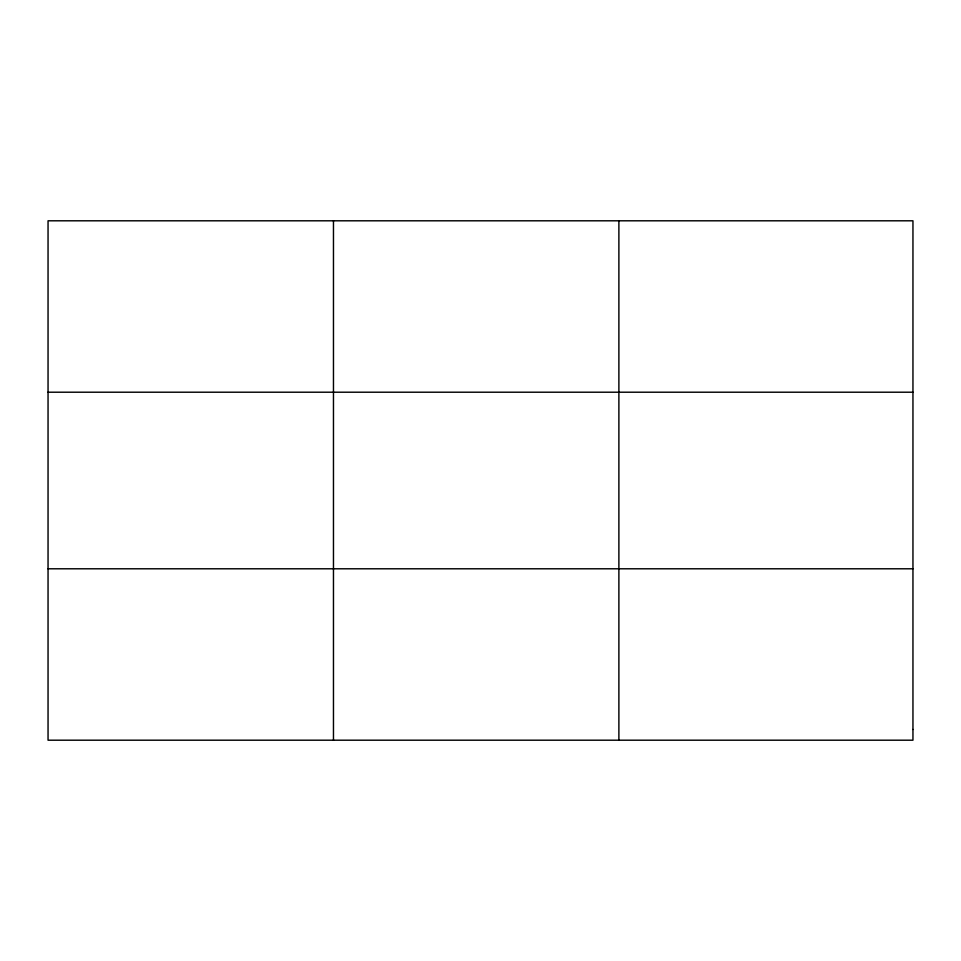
<?xml version="1.0" encoding="UTF-8"?>
<svg xmlns="http://www.w3.org/2000/svg" width="961" height="961" viewBox="0 0 961 961"><rect width="100%" height="100%" fill="white"/><g stroke="black" fill="none" stroke-linecap="round" stroke-linejoin="round"><path stroke-width="1.44" d="M48.05 392.208L912.95 392.208M48.05 568.792L912.95 568.792M618.884 220.802L618.884 740.198M333.467 220.802L333.467 740.198M912.95 729.483L912.95 740.198L48.05 740.198L48.05 220.802L912.95 220.802L912.95 729.483"/></g></svg>
